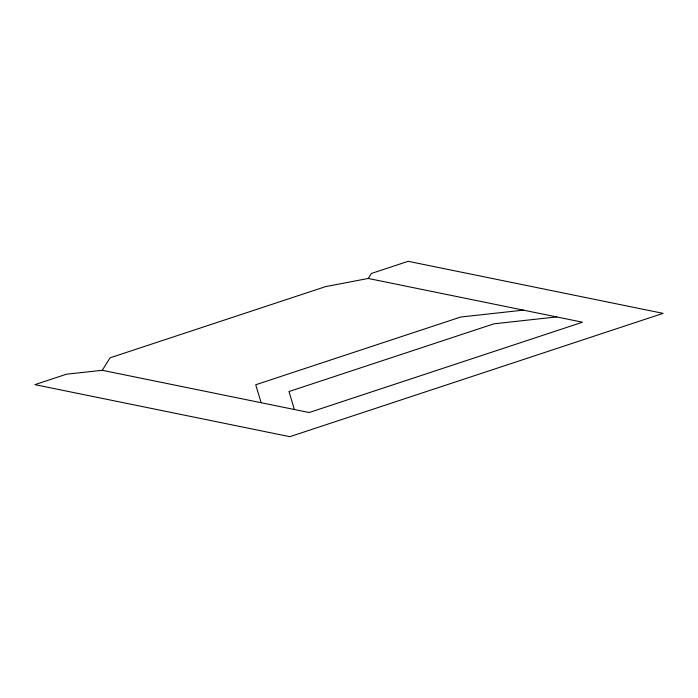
<?xml version="1.0" encoding="UTF-8"?>
<svg xmlns="http://www.w3.org/2000/svg" width="698" height="698" viewBox="0 0 698 698"><rect width="100%" height="100%" fill="white"/><g stroke="black" fill="none" stroke-linecap="round" stroke-linejoin="round"><path stroke-width="1.05" d="M102.248 370.289L110.066 357.83L325.608 286.616L368.23 278.458L582.533 322.206L309.162 412.527L102.248 370.289L66.441 374.215L34.9 384.642L289.844 436.686L663.1 313.358L408.156 261.314L371.353 273.476L368.23 278.458M523.413 310.139L460.75 317.014L255.721 384.755L261.131 402.72M556.672 316.927L494.001 323.802L288.972 391.543L294.382 409.508"/></g></svg>
